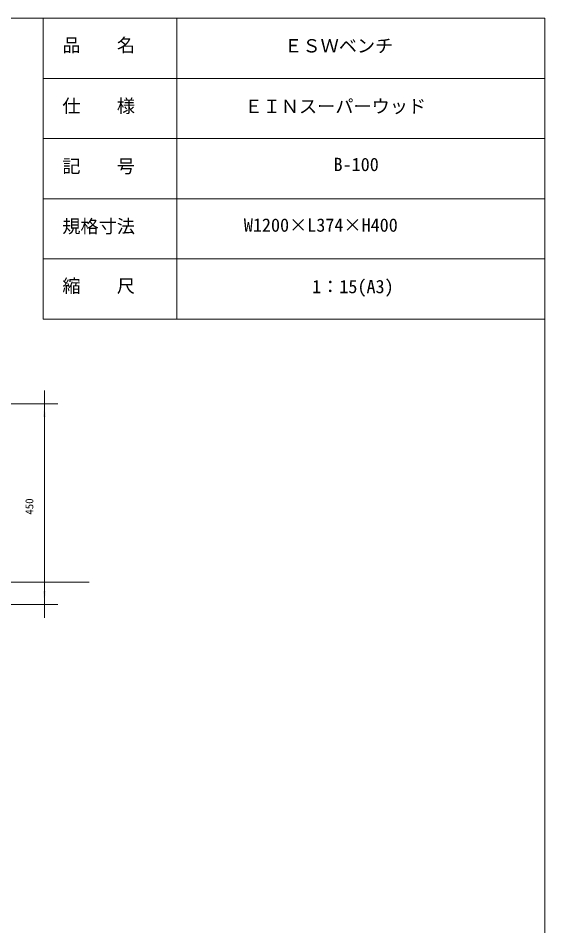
# Model space of a CAD drawing. Units: millimetres, scale not verified. Extents: x -2925 to 2925, y -2062 to 2062.
# Drawn here: x 1744 to 2925, y 26 to 2062 of the extents above; entities that cross this region are included whole.
import ezdxf
from ezdxf.enums import TextEntityAlignment as Align

# ---------------------------------------------------------------- set-up
doc = ezdxf.new("R2010")
doc.units = ezdxf.units.MM
doc.header["$LTSCALE"] = 10
doc.layers.add('0-1_____', color=30, linetype='Continuous', lineweight=18)
doc.styles.add('ＭＳ ゴシック', font='')
doc.styles.get('ＭＳ ゴシック').set_extended_font_data('MS Gothic')

msp = doc.modelspace()

# ---------------------------------------------------------------- linework, layer by layer
at = {"layer": '0-1_____'}
for p, q in [((1800, 2062.5), (1800, 1387.5)), ((2100, 2062.5), (2100, 1387.5)), ((2925, 1927.5), (1800, 1927.5)), ((2925, 1792.5), (1800, 1792.5)), ((2925, 1657.5), (1800, 1657.5)), ((2925, 1522.5), (1800, 1522.5)), ((2925, 1387.5), (1800, 1387.5)), ((573.85, 797.5), (1903.11, 797.5))]:
    msp.add_line(p, q, dxfattribs=at)
at = {"layer": '0-1_____', "color": 1}
for p, q in [((1803.11, 1197.5), (1803.11, 1227.5)), ((1305.85, 1197.5), (1833.11, 1197.5)), ((1803.11, 747.5), (1803.11, 1197.5)), ((1368.85, 747.5), (1833.11, 747.5)), ((1803.11, 717.5), (1803.11, 747.5))]:
    msp.add_line(p, q, dxfattribs=at)
at = {"layer": '0-1_____'}
msp.add_lwpolyline([(-2925, 2062.5), (2925, 2062.5), (2925, -2062.5), (-2925, -2062.5)], close=True, dxfattribs=at)
at = {"layer": '0-1_____', "color": 1}
for points in [[(1803.11, 1197.5), (1805.73, 1167.5), (1800.49, 1167.5)], [(1803.11, 747.5), (1800.49, 777.5), (1805.73, 777.5)]]:
    msp.add_solid(points, dxfattribs=at)

# ---------------------------------------------------------------- texts
at = {"layer": '0-1_____', "color": 7, "style": 'ＭＳ ゴシック'}
for s, p in [('品\u3000\u3000名', (1843.3, 1978.04)), ('ＥＳＷベンチ', (2340.88, 1976.58)), ('仕\u3000\u3000様', (1843.3, 1841.58)), ('ＥＩＮスーパーウッド', (2251.7, 1840.87)), ('記\u3000\u3000号', (1843.3, 1706.58)), ('B-100', (2451.26, 1710.49)), ('規格寸法', (1843.3, 1571.58)), ('W1200×L374×H400', (2250.12, 1574.49)), ('縮\u3000\u3000尺', (1843.3, 1438.04)), ('1：15(A3)', (2403.21, 1436.58))]:
    msp.add_text(s, height=29.85, dxfattribs=at).set_placement(p, align=Align.BOTTOM_LEFT)
msp.add_text('450', height=17.91, rotation=90, dxfattribs=at).set_placement((1783.66, 948.69), align=Align.BOTTOM_LEFT)

doc.saveas('drawing.dxf')
